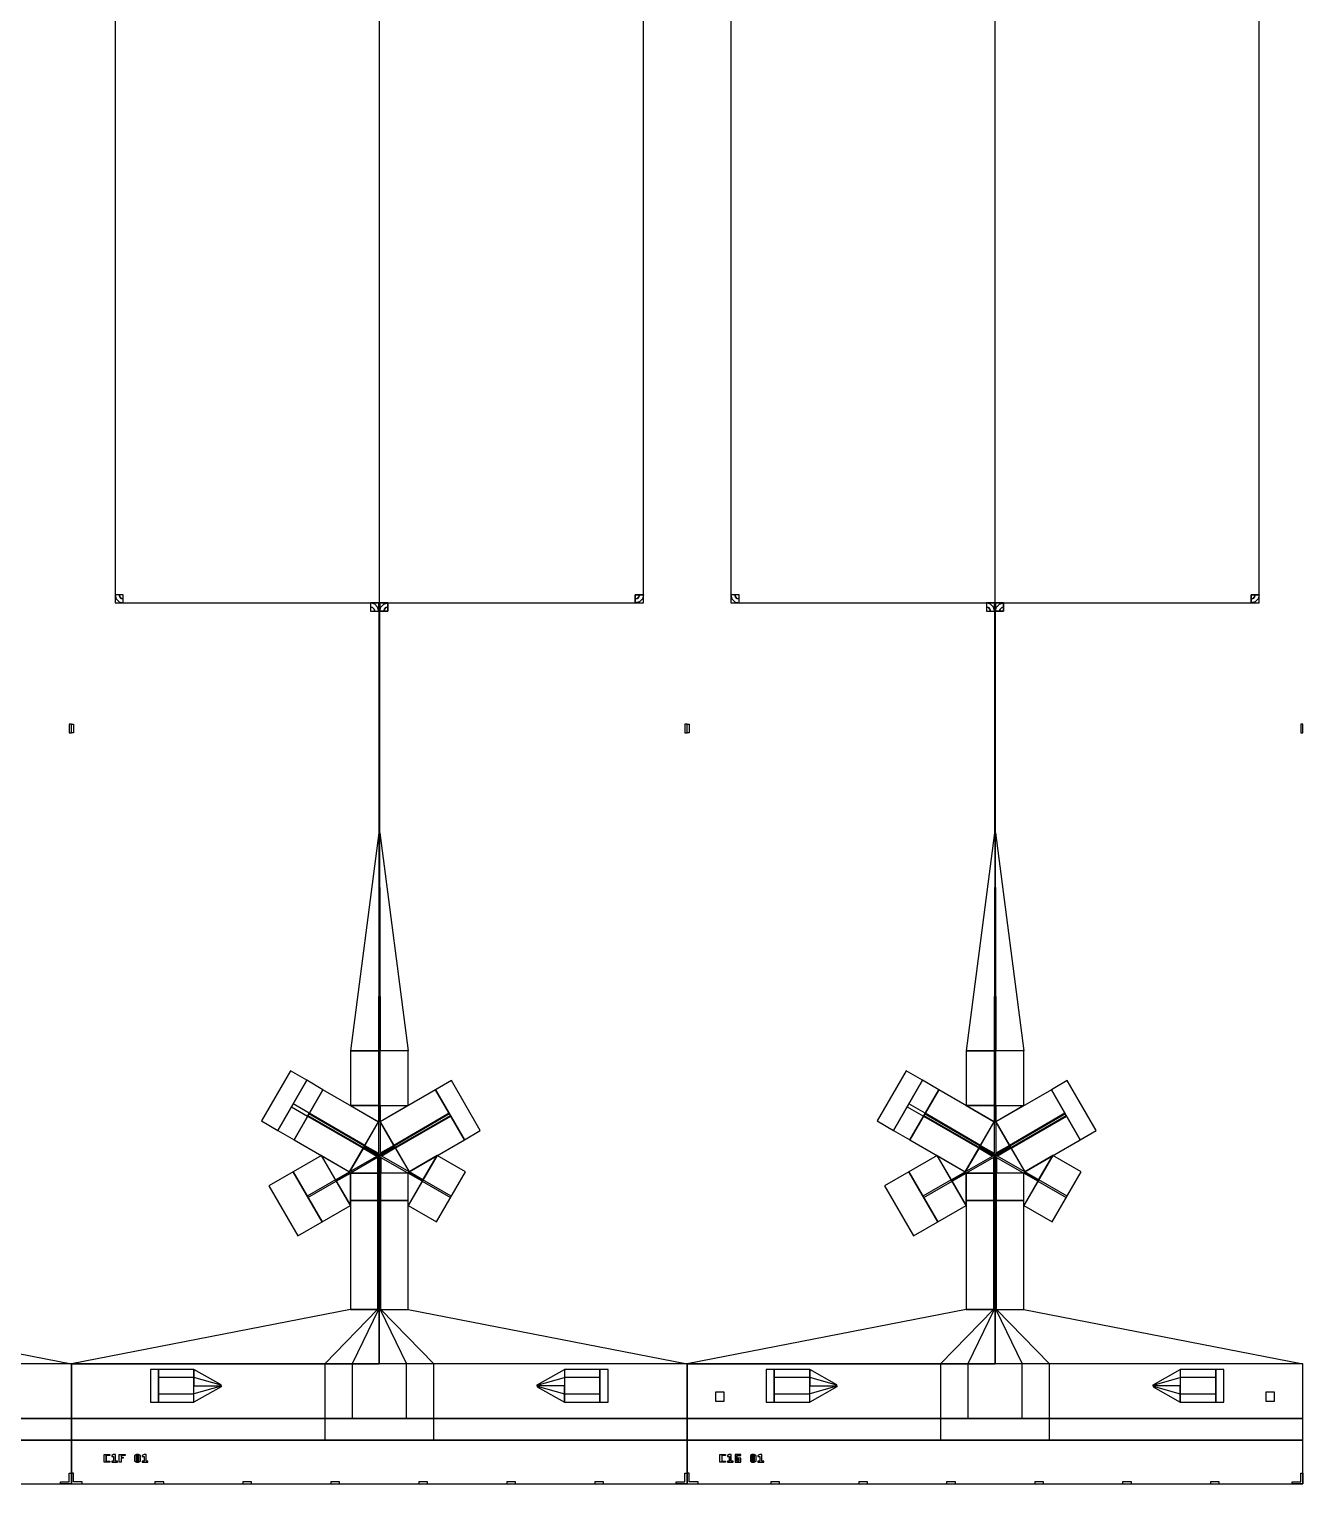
# Model space of a CAD drawing. Extents: x -50899 to 50899, y -48295 to 50898.
# Drawn here: x -8863 to 2825, y -24250 to -10906 of the extents above; entities that cross this region are included whole.
import ezdxf

# ---------------------------------------------------------------- set-up
doc = ezdxf.new("R2010")
doc.units = 0
doc.layers.add('GAP', color=1, linetype='continuous')
doc.layers.add('PIN', color=3, linetype='continuous')

# ---------------------------------------------------------------- blocks, each defined once
blk = doc.blocks.new('C1E')
at = {"layer": 'GAP'}
for points in [[(5550, 6789), (5550, 6869), (5530, 6869), (5530, 6789), (5550, 6789)], [(5550, -100), (5450, -100), (5450, -80), (5530, -80), (5530, 0), (5550, 0), (5550, -100)]]:
    blk.add_lwpolyline(points, dxfattribs=at)
blk = doc.blocks.new('C1EGAP')
for points in [[(2725, 1000), (2725, 1500), (2990, 1500), (5550, 1000), (2725, 1000)], [(5550, 500), (5550, 1000), (-100, 1000), (-100, 500), (5550, 500)], [(5550, 300), (5550, 500), (-100, 500), (-100, 300), (5550, 300)], [(5550, -100), (5550, 300), (-100, 300), (-100, -100), (5550, -100)]]:
    blk.add_lwpolyline(points)
blk = doc.blocks.new('C1F')
at = {"layer": 'GAP'}
for points in [[(-100, 6789), (-100, 6869), (-80, 6869), (-80, 6789), (-100, 6789)], [(5550, 6789), (5550, 6869), (5530, 6869), (5530, 6789), (5550, 6789)], [(-100, -100), (0, -100), (0, -80), (-80, -80), (-80, 0), (-100, 0), (-100, -100)], [(5550, -100), (5450, -100), (5450, -80), (5530, -80), (5530, 0), (5550, 0), (5550, -100)], [(667, -100), (747, -100), (747, -80), (667, -80), (667, -100)], [(1474, -100), (1554, -100), (1554, -80), (1474, -80), (1474, -100)], [(2281, -100), (2361, -100), (2361, -80), (2281, -80), (2281, -100)], [(3089, -100), (3169, -100), (3169, -80), (3089, -80), (3089, -100)], [(3896, -100), (3976, -100), (3976, -80), (3896, -80), (3896, -100)], [(4703, -100), (4783, -100), (4783, -80), (4703, -80), (4703, -100)]]:
    blk.add_lwpolyline(points, dxfattribs=at)
blk = doc.blocks.new('C1FGAP')
for points in [[(5149, 7981), (5149, 14081), (301, 14081), (301, 7981), (5149, 7981)], [(376, 7981), (376, 8056), (301, 8056), (301, 7981), (376, 7981)], [(301, 8056), (311, 8018), (338, 7991), (376, 7981), (376, 8018), (357, 8023), (344, 8037), (338, 8056), (301, 8056)], [(338, 8056), (344, 8037), (357, 8023), (376, 8018), (376, 8056), (376, 8056), (376, 8056), (376, 8056), (338, 8056)], [(5149, 7981), (5149, 8056), (5074, 8056), (5074, 7981), (5149, 7981)], [(5149, 8056), (5139, 8018), (5112, 7991), (5074, 7981), (5074, 8018), (5093, 8023), (5106, 8037), (5112, 8056), (5149, 8056)], [(5112, 8056), (5106, 8037), (5093, 8023), (5074, 8018), (5074, 8056), (5074, 8056), (5074, 8056), (5074, 8056), (5112, 8056)], [(2646, 7981), (2646, 7906), (2720, 7906), (2720, 7981), (2646, 7981)], [(2720, 7906), (2710, 7943), (2683, 7971), (2646, 7981), (2646, 7943), (2664, 7938), (2678, 7924), (2683, 7906), (2720, 7906)], [(2683, 7906), (2678, 7924), (2664, 7938), (2646, 7943), (2646, 7906), (2646, 7906), (2646, 7906), (2646, 7906), (2683, 7906)], [(2730, 5871), (2730, 7981), (2720, 7981), (2720, 5871), (2730, 5871)], [(2730, 7981), (2730, 7906), (2804, 7906), (2804, 7981), (2730, 7981)], [(2730, 7906), (2740, 7943), (2767, 7971), (2804, 7981), (2804, 7943), (2786, 7938), (2772, 7924), (2767, 7906), (2730, 7906)], [(2767, 7906), (2772, 7924), (2786, 7938), (2804, 7943), (2804, 7906), (2804, 7906), (2804, 7906), (2804, 7906), (2767, 7906)], [(2725, 3871), (2725, 5871), (2720, 5871), (2460, 3871), (2725, 3871)], [(2725, 3871), (2725, 5871), (2730, 5871), (2990, 3871), (2725, 3871)], [(2990, 3371), (2990, 3871), (2460, 3871), (2460, 3371), (2990, 3371)], [(2059, 3602), (1910, 3688), (1645, 3229), (1794, 3143), (2059, 3602)], [(2208, 3516), (2059, 3602), (1794, 3143), (1943, 3057), (2208, 3516)], [(2718, 3222), (2208, 3516), (1943, 3057), (2452, 2763), (2718, 3222)], [(2998, 2763), (3507, 3057), (3242, 3516), (2732, 3222), (2998, 2763)], [(3507, 3057), (3652, 3141), (3387, 3600), (3242, 3516), (3507, 3057)], [(2725, 3222), (2725, 3371), (2460, 3371), (2718, 3222), (2725, 3222)], [(2725, 3222), (2725, 3371), (2990, 3371), (2732, 3222), (2725, 3222)], [(2589, 2999), (2079, 3293), (2071, 3280), (2581, 2986), (2589, 2999)], [(2710, 2920), (2585, 2992), (2718, 3222), (2718, 2933), (2710, 2920)], [(2740, 2920), (2865, 2992), (2732, 3222), (2732, 2933), (2740, 2920)], [(2869, 2986), (3379, 3280), (3371, 3293), (2861, 2999), (2869, 2986)], [(2710, 2920), (2585, 2992), (2452, 2763), (2702, 2907), (2710, 2920)], [(2710, 2920), (2585, 2992), (2581, 2986), (2706, 2914), (2710, 2920)], [(2710, 2920), (2585, 2992), (2589, 2999), (2714, 2927), (2710, 2920)], [(2740, 2920), (2865, 2992), (2861, 2999), (2736, 2927), (2740, 2920)], [(2740, 2920), (2865, 2992), (2869, 2986), (2744, 2914), (2740, 2920)], [(2740, 2920), (2865, 2992), (2998, 2763), (2748, 2907), (2740, 2920)], [(2195, 2912), (1935, 2762), (2200, 2303), (2460, 2453), (2195, 2912)], [(2456, 2756), (2328, 2682), (2195, 2912), (2452, 2763), (2456, 2756)], [(2725, 2750), (2725, 2894), (2710, 2894), (2460, 2750), (2725, 2750)], [(2725, 2920), (2714, 2927), (2706, 2914), (2718, 2907), (2725, 2920)], [(2725, 2907), (2725, 2920), (2725, 2920), (2718, 2907), (2725, 2907)], [(2732, 2894), (2732, 2907), (2718, 2907), (2718, 2894), (2732, 2894)], [(2725, 2750), (2725, 2894), (2718, 2894), (2718, 2750), (2725, 2750)], [(2732, 2907), (2744, 2914), (2736, 2927), (2725, 2920), (2732, 2907)], [(2725, 2907), (2725, 2920), (2725, 2920), (2732, 2907), (2725, 2907)], [(2725, 2750), (2725, 2894), (2732, 2894), (2732, 2750), (2725, 2750)], [(2725, 2750), (2725, 2894), (2740, 2894), (2990, 2750), (2725, 2750)], [(2990, 2453), (3250, 2303), (3515, 2762), (3255, 2912), (2990, 2453)], [(2994, 2756), (3122, 2682), (3255, 2912), (2998, 2763), (2994, 2756)], [(1935, 2762), (1712, 2633), (1977, 2174), (2200, 2303), (1935, 2762)], [(2456, 2756), (2328, 2682), (2460, 2453), (2460, 2750), (2456, 2756)], [(2990, 2500), (2990, 2750), (2460, 2750), (2460, 2500), (2990, 2500)], [(2732, 2500), (2732, 2750), (2718, 2750), (2718, 2500), (2732, 2500)], [(2994, 2756), (3122, 2682), (2990, 2453), (2990, 2750), (2994, 2756)], [(2990, 1500), (2990, 2500), (2460, 2500), (2460, 1500), (2990, 1500)], [(2732, 1500), (2732, 2500), (2718, 2500), (2718, 1500), (2732, 1500)], [(2725, 1000), (2725, 1500), (2460, 1500), (-100, 1000), (2725, 1000)], [(2725, 1000), (2725, 1500), (2718, 1500), (2475, 1000), (2725, 1000)], [(2725, 1000), (2725, 1500), (2732, 1500), (2975, 1000), (2725, 1000)], [(2725, 1000), (2725, 1500), (2990, 1500), (5550, 1000), (2725, 1000)], [(5550, 500), (5550, 1000), (-100, 1000), (-100, 500), (5550, 500)], [(625, 650), (700, 650), (700, 950), (625, 950), (625, 650)], [(625, 650), (700, 650), (700, 950), (625, 950), (625, 650)], [(700, 650), (1025, 650), (1025, 950), (700, 950), (700, 650)], [(700, 650), (1025, 650), (1025, 950), (700, 950), (700, 650)], [(1025, 800), (1275, 800), (1275, 810), (1025, 950), (1025, 800)], [(1025, 800), (1275, 800), (1275, 810), (1025, 950), (1025, 800)], [(2975, 500), (2975, 1000), (2475, 1000), (2475, 500), (2975, 500)], [(4425, 800), (4175, 800), (4175, 810), (4425, 950), (4425, 800)], [(4425, 800), (4175, 800), (4175, 810), (4425, 950), (4425, 800)], [(4750, 950), (4425, 950), (4425, 650), (4750, 650), (4750, 950)], [(4750, 950), (4425, 950), (4425, 650), (4750, 650), (4750, 950)], [(4825, 950), (4750, 950), (4750, 650), (4825, 650), (4825, 950)], [(4825, 950), (4750, 950), (4750, 650), (4825, 650), (4825, 950)], [(1025, 800), (1275, 800), (1275, 790), (1025, 650), (1025, 800)], [(1025, 800), (1275, 800), (1275, 790), (1025, 650), (1025, 800)], [(4425, 800), (4175, 800), (4175, 790), (4425, 650), (4425, 800)], [(4425, 800), (4175, 800), (4175, 790), (4425, 650), (4425, 800)], [(5550, 300), (5550, 500), (-100, 500), (-100, 300), (5550, 300)], [(5550, -100), (5550, 300), (-100, 300), (-100, -100), (5550, -100)]]:
    blk.add_lwpolyline(points)
at = {"layer": 'GAP'}
for points in [[(200, 100), (200, 170), (252, 170), (252, 161), (218, 161), (218, 109), (252, 109), (252, 100), (200, 100), (200, 100)], [(270, 100), (322, 100), (322, 109), (305, 109), (305, 170), (288, 170), (270, 161), (270, 152), (288, 152), (288, 109), (270, 109), (270, 100), (270, 100)], [(340, 100), (340, 170), (392, 170), (392, 161), (358, 161), (358, 144), (375, 144), (375, 135), (358, 135), (358, 100), (340, 100), (340, 100)]]:
    blk.add_lwpolyline(points, dxfattribs=at)
blk = doc.blocks.new('C1FPIN')
for points in [[(2726, 7981), (2726, 14081), (2724, 14081), (2724, 7981), (2726, 7981)], [(338, 8056), (344, 8037), (357, 8023), (376, 8018), (376, 8018), (357, 8023), (344, 8037), (338, 8056), (338, 8056)], [(338, 8056), (344, 8037), (357, 8023), (376, 8018), (376, 8018), (357, 8023), (344, 8037), (338, 8056), (338, 8056)], [(5112, 8056), (5106, 8037), (5093, 8023), (5074, 8018), (5074, 8018), (5093, 8023), (5106, 8037), (5112, 8056), (5112, 8056)], [(5112, 8056), (5106, 8037), (5093, 8023), (5074, 8018), (5074, 8018), (5093, 8023), (5106, 8037), (5112, 8056), (5112, 8056)], [(2683, 7906), (2678, 7924), (2664, 7938), (2646, 7943), (2646, 7943), (2664, 7938), (2678, 7924), (2683, 7906), (2683, 7906)], [(2683, 7906), (2678, 7924), (2664, 7938), (2646, 7943), (2646, 7943), (2664, 7938), (2678, 7924), (2683, 7906), (2683, 7906)], [(2726, 5871), (2726, 7981), (2724, 7981), (2724, 5871), (2726, 5871)], [(2767, 7906), (2772, 7924), (2786, 7938), (2804, 7943), (2804, 7943), (2786, 7938), (2772, 7924), (2767, 7906), (2767, 7906)], [(2767, 7906), (2772, 7924), (2786, 7938), (2804, 7943), (2804, 7943), (2786, 7938), (2772, 7924), (2767, 7906), (2767, 7906)], [(2725, 3871), (2725, 5871), (2724, 5871), (2718, 3871), (2725, 3871)], [(2725, 3871), (2725, 5871), (2726, 5871), (2732, 3871), (2725, 3871)], [(2732, 3371), (2732, 3871), (2718, 3871), (2718, 3371), (2732, 3371)], [(2083, 3300), (1934, 3386), (1919, 3360), (2068, 3274), (2083, 3300)], [(2725, 3222), (2725, 3371), (2718, 3371), (2718, 3222), (2725, 3222)], [(2725, 3222), (2725, 3371), (2732, 3371), (2732, 3222), (2725, 3222)], [(2592, 3005), (2083, 3300), (2068, 3274), (2578, 2979), (2592, 3005)], [(2872, 2979), (3382, 3274), (3367, 3300), (2858, 3005), (2872, 2979)], [(2710, 2920), (2585, 2992), (2578, 2979), (2702, 2907), (2710, 2920)], [(2710, 2920), (2585, 2992), (2592, 3005), (2718, 2933), (2710, 2920)], [(2710, 2920), (2585, 2992), (2585, 2992), (2710, 2920), (2710, 2920)], [(2710, 2920), (2585, 2992), (2585, 2992), (2710, 2920), (2710, 2920)], [(2740, 2920), (2865, 2992), (2858, 3005), (2732, 2933), (2740, 2920)], [(2740, 2920), (2865, 2992), (2865, 2992), (2740, 2920), (2740, 2920)], [(2740, 2920), (2865, 2992), (2865, 2992), (2740, 2920), (2740, 2920)], [(2740, 2920), (2865, 2992), (2872, 2979), (2748, 2907), (2740, 2920)], [(2725, 2750), (2725, 2894), (2710, 2894), (2710, 2750), (2725, 2750)], [(2725, 2907), (2725, 2920), (2725, 2920), (2725, 2907), (2725, 2907)], [(2725, 2907), (2725, 2920), (2725, 2920), (2725, 2907), (2725, 2907)], [(2725, 2750), (2725, 2894), (2725, 2894), (2725, 2750), (2725, 2750)], [(2725, 2750), (2725, 2894), (2725, 2894), (2725, 2750), (2725, 2750)], [(2725, 2750), (2725, 2894), (2740, 2894), (2740, 2750), (2725, 2750)], [(2324, 2689), (2064, 2539), (2071, 2526), (2331, 2676), (2324, 2689)], [(2456, 2756), (2328, 2682), (2324, 2689), (2452, 2763), (2456, 2756)], [(2456, 2756), (2328, 2682), (2331, 2676), (2460, 2750), (2456, 2756)], [(2740, 2500), (2740, 2750), (2710, 2750), (2710, 2500), (2740, 2500)], [(2994, 2756), (3122, 2682), (3119, 2676), (2990, 2750), (2994, 2756)], [(2994, 2756), (3122, 2682), (3126, 2689), (2998, 2763), (2994, 2756)], [(3119, 2676), (3379, 2526), (3386, 2539), (3126, 2689), (3119, 2676)], [(2740, 1500), (2740, 2500), (2710, 2500), (2710, 1500), (2740, 1500)], [(2725, 1000), (2725, 1500), (2710, 1500), (2225, 1000), (2725, 1000)], [(2725, 1000), (2725, 1500), (2725, 1500), (2725, 1000), (2725, 1000)], [(2725, 1000), (2725, 1500), (2725, 1500), (2725, 1000), (2725, 1000)], [(2725, 1000), (2725, 1500), (2740, 1500), (3225, 1000), (2725, 1000)], [(3225, 500), (3225, 1000), (2225, 1000), (2225, 500), (3225, 500)], [(700, 725), (1025, 725), (1025, 875), (700, 875), (700, 725)], [(700, 725), (1025, 725), (1025, 875), (700, 875), (700, 725)], [(1025, 800), (1275, 800), (1275, 805), (1025, 875), (1025, 800)], [(1025, 800), (1275, 800), (1275, 805), (1025, 875), (1025, 800)], [(4425, 800), (4175, 800), (4175, 805), (4425, 875), (4425, 800)], [(4425, 800), (4175, 800), (4175, 805), (4425, 875), (4425, 800)], [(4750, 875), (4425, 875), (4425, 725), (4750, 725), (4750, 875)], [(4750, 875), (4425, 875), (4425, 725), (4750, 725), (4750, 875)], [(1025, 800), (1275, 800), (1275, 795), (1025, 725), (1025, 800)], [(1025, 800), (1275, 800), (1275, 795), (1025, 725), (1025, 800)], [(4425, 800), (4175, 800), (4175, 795), (4425, 725), (4425, 800)], [(4425, 800), (4175, 800), (4175, 795), (4425, 725), (4425, 800)], [(3225, 300), (3225, 500), (2225, 500), (2225, 300), (3225, 300)]]:
    blk.add_lwpolyline(points)
blk = doc.blocks.new('C1G')
at = {"layer": 'GAP'}
for points in [[(-100, 6789), (-100, 6869), (-80, 6869), (-80, 6789), (-100, 6789)], [(5550, 6789), (5550, 6869), (5530, 6869), (5530, 6789), (5550, 6789)], [(-100, -100), (0, -100), (0, -80), (-80, -80), (-80, 0), (-100, 0), (-100, -100)], [(5550, -100), (5450, -100), (5450, -80), (5530, -80), (5530, 0), (5550, 0), (5550, -100)], [(667, -100), (747, -100), (747, -80), (667, -80), (667, -100)], [(1474, -100), (1554, -100), (1554, -80), (1474, -80), (1474, -100)], [(2281, -100), (2361, -100), (2361, -80), (2281, -80), (2281, -100)], [(3089, -100), (3169, -100), (3169, -80), (3089, -80), (3089, -100)], [(3896, -100), (3976, -100), (3976, -80), (3896, -80), (3896, -100)], [(4703, -100), (4783, -100), (4783, -80), (4703, -80), (4703, -100)]]:
    blk.add_lwpolyline(points, dxfattribs=at)
blk = doc.blocks.new('C1GGAP')
for points in [[(5149, 7981), (5149, 14081), (301, 14081), (301, 7981), (5149, 7981)], [(376, 7981), (376, 8056), (301, 8056), (301, 7981), (376, 7981)], [(301, 8056), (311, 8018), (338, 7991), (376, 7981), (376, 8018), (357, 8023), (344, 8037), (338, 8056), (301, 8056)], [(338, 8056), (344, 8037), (357, 8023), (376, 8018), (376, 8056), (376, 8056), (376, 8056), (376, 8056), (338, 8056)], [(5149, 7981), (5149, 8056), (5074, 8056), (5074, 7981), (5149, 7981)], [(5149, 8056), (5139, 8018), (5112, 7991), (5074, 7981), (5074, 8018), (5093, 8023), (5106, 8037), (5112, 8056), (5149, 8056)], [(5112, 8056), (5106, 8037), (5093, 8023), (5074, 8018), (5074, 8056), (5074, 8056), (5074, 8056), (5074, 8056), (5112, 8056)], [(2646, 7981), (2646, 7906), (2720, 7906), (2720, 7981), (2646, 7981)], [(2720, 7906), (2710, 7943), (2683, 7971), (2646, 7981), (2646, 7943), (2664, 7938), (2678, 7924), (2683, 7906), (2720, 7906)], [(2683, 7906), (2678, 7924), (2664, 7938), (2646, 7943), (2646, 7906), (2646, 7906), (2646, 7906), (2646, 7906), (2683, 7906)], [(2730, 5871), (2730, 7981), (2720, 7981), (2720, 5871), (2730, 5871)], [(2730, 7981), (2730, 7906), (2804, 7906), (2804, 7981), (2730, 7981)], [(2730, 7906), (2740, 7943), (2767, 7971), (2804, 7981), (2804, 7943), (2786, 7938), (2772, 7924), (2767, 7906), (2730, 7906)], [(2767, 7906), (2772, 7924), (2786, 7938), (2804, 7943), (2804, 7906), (2804, 7906), (2804, 7906), (2804, 7906), (2767, 7906)], [(2725, 3871), (2725, 5871), (2720, 5871), (2460, 3871), (2725, 3871)], [(2725, 3871), (2725, 5871), (2730, 5871), (2990, 3871), (2725, 3871)], [(2990, 3371), (2990, 3871), (2460, 3871), (2460, 3371), (2990, 3371)], [(2059, 3602), (1910, 3688), (1645, 3229), (1794, 3143), (2059, 3602)], [(2208, 3516), (2059, 3602), (1794, 3143), (1943, 3057), (2208, 3516)], [(2718, 3222), (2208, 3516), (1943, 3057), (2452, 2763), (2718, 3222)], [(2998, 2763), (3507, 3057), (3242, 3516), (2732, 3222), (2998, 2763)], [(3507, 3057), (3652, 3141), (3387, 3600), (3242, 3516), (3507, 3057)], [(2725, 3222), (2725, 3371), (2460, 3371), (2718, 3222), (2725, 3222)], [(2725, 3222), (2725, 3371), (2990, 3371), (2732, 3222), (2725, 3222)], [(2589, 2999), (2079, 3293), (2071, 3280), (2581, 2986), (2589, 2999)], [(2710, 2920), (2585, 2992), (2718, 3222), (2718, 2933), (2710, 2920)], [(2740, 2920), (2865, 2992), (2732, 3222), (2732, 2933), (2740, 2920)], [(2869, 2986), (3379, 3280), (3371, 3293), (2861, 2999), (2869, 2986)], [(2710, 2920), (2585, 2992), (2452, 2763), (2702, 2907), (2710, 2920)], [(2710, 2920), (2585, 2992), (2581, 2986), (2706, 2914), (2710, 2920)], [(2710, 2920), (2585, 2992), (2589, 2999), (2714, 2927), (2710, 2920)], [(2740, 2920), (2865, 2992), (2861, 2999), (2736, 2927), (2740, 2920)], [(2740, 2920), (2865, 2992), (2869, 2986), (2744, 2914), (2740, 2920)], [(2740, 2920), (2865, 2992), (2998, 2763), (2748, 2907), (2740, 2920)], [(2195, 2912), (1935, 2762), (2200, 2303), (2460, 2453), (2195, 2912)], [(2456, 2756), (2328, 2682), (2195, 2912), (2452, 2763), (2456, 2756)], [(2725, 2750), (2725, 2894), (2710, 2894), (2460, 2750), (2725, 2750)], [(2725, 2920), (2714, 2927), (2706, 2914), (2718, 2907), (2725, 2920)], [(2725, 2907), (2725, 2920), (2725, 2920), (2718, 2907), (2725, 2907)], [(2732, 2894), (2732, 2907), (2718, 2907), (2718, 2894), (2732, 2894)], [(2725, 2750), (2725, 2894), (2718, 2894), (2718, 2750), (2725, 2750)], [(2732, 2907), (2744, 2914), (2736, 2927), (2725, 2920), (2732, 2907)], [(2725, 2907), (2725, 2920), (2725, 2920), (2732, 2907), (2725, 2907)], [(2725, 2750), (2725, 2894), (2732, 2894), (2732, 2750), (2725, 2750)], [(2725, 2750), (2725, 2894), (2740, 2894), (2990, 2750), (2725, 2750)], [(2990, 2453), (3250, 2303), (3515, 2762), (3255, 2912), (2990, 2453)], [(2994, 2756), (3122, 2682), (3255, 2912), (2998, 2763), (2994, 2756)], [(1935, 2762), (1712, 2633), (1977, 2174), (2200, 2303), (1935, 2762)], [(2456, 2756), (2328, 2682), (2460, 2453), (2460, 2750), (2456, 2756)], [(2990, 2500), (2990, 2750), (2460, 2750), (2460, 2500), (2990, 2500)], [(2732, 2500), (2732, 2750), (2718, 2750), (2718, 2500), (2732, 2500)], [(2994, 2756), (3122, 2682), (2990, 2453), (2990, 2750), (2994, 2756)], [(2990, 1500), (2990, 2500), (2460, 2500), (2460, 1500), (2990, 1500)], [(2732, 1500), (2732, 2500), (2718, 2500), (2718, 1500), (2732, 1500)], [(2725, 1000), (2725, 1500), (2460, 1500), (-100, 1000), (2725, 1000)], [(2725, 1000), (2725, 1500), (2718, 1500), (2475, 1000), (2725, 1000)], [(2725, 1000), (2725, 1500), (2732, 1500), (2975, 1000), (2725, 1000)], [(2725, 1000), (2725, 1500), (2990, 1500), (5550, 1000), (2725, 1000)], [(5550, 500), (5550, 1000), (-100, 1000), (-100, 500), (5550, 500)], [(625, 650), (700, 650), (700, 950), (625, 950), (625, 650)], [(625, 650), (700, 650), (700, 950), (625, 950), (625, 650)], [(700, 650), (1025, 650), (1025, 950), (700, 950), (700, 650)], [(700, 650), (1025, 650), (1025, 950), (700, 950), (700, 650)], [(1025, 800), (1275, 800), (1275, 810), (1025, 950), (1025, 800)], [(1025, 800), (1275, 800), (1275, 810), (1025, 950), (1025, 800)], [(2975, 500), (2975, 1000), (2475, 1000), (2475, 500), (2975, 500)], [(4425, 800), (4175, 800), (4175, 810), (4425, 950), (4425, 800)], [(4425, 800), (4175, 800), (4175, 810), (4425, 950), (4425, 800)], [(4750, 950), (4425, 950), (4425, 650), (4750, 650), (4750, 950)], [(4750, 950), (4425, 950), (4425, 650), (4750, 650), (4750, 950)], [(4825, 950), (4750, 950), (4750, 650), (4825, 650), (4825, 950)], [(4825, 950), (4750, 950), (4750, 650), (4825, 650), (4825, 950)], [(160, 740), (160, 660), (240, 660), (240, 740), (160, 740)], [(1025, 800), (1275, 800), (1275, 790), (1025, 650), (1025, 800)], [(1025, 800), (1275, 800), (1275, 790), (1025, 650), (1025, 800)], [(4425, 800), (4175, 800), (4175, 790), (4425, 650), (4425, 800)], [(4425, 800), (4175, 800), (4175, 790), (4425, 650), (4425, 800)], [(5210, 740), (5210, 660), (5290, 660), (5290, 740), (5210, 740)], [(5550, 300), (5550, 500), (-100, 500), (-100, 300), (5550, 300)], [(5550, -100), (5550, 300), (-100, 300), (-100, -100), (5550, -100)]]:
    blk.add_lwpolyline(points)
at = {"layer": 'GAP'}
for points in [[(200, 100), (200, 170), (252, 170), (252, 161), (218, 161), (218, 109), (252, 109), (252, 100), (200, 100), (200, 100)], [(270, 100), (322, 100), (322, 109), (305, 109), (305, 170), (288, 170), (270, 161), (270, 152), (288, 152), (288, 109), (270, 109), (270, 100), (270, 100)], [(340, 100), (392, 100), (392, 135), (366, 135), (366, 126), (375, 126), (375, 109), (358, 109), (358, 161), (392, 161), (392, 170), (340, 170), (340, 100), (340, 100)]]:
    blk.add_lwpolyline(points, dxfattribs=at)
blk = doc.blocks.new('C1GPIN')
for points in [[(2726, 7981), (2726, 14081), (2724, 14081), (2724, 7981), (2726, 7981)], [(338, 8056), (344, 8037), (357, 8023), (376, 8018), (376, 8018), (357, 8023), (344, 8037), (338, 8056), (338, 8056)], [(338, 8056), (344, 8037), (357, 8023), (376, 8018), (376, 8018), (357, 8023), (344, 8037), (338, 8056), (338, 8056)], [(5112, 8056), (5106, 8037), (5093, 8023), (5074, 8018), (5074, 8018), (5093, 8023), (5106, 8037), (5112, 8056), (5112, 8056)], [(5112, 8056), (5106, 8037), (5093, 8023), (5074, 8018), (5074, 8018), (5093, 8023), (5106, 8037), (5112, 8056), (5112, 8056)], [(2683, 7906), (2678, 7924), (2664, 7938), (2646, 7943), (2646, 7943), (2664, 7938), (2678, 7924), (2683, 7906), (2683, 7906)], [(2683, 7906), (2678, 7924), (2664, 7938), (2646, 7943), (2646, 7943), (2664, 7938), (2678, 7924), (2683, 7906), (2683, 7906)], [(2726, 5871), (2726, 7981), (2724, 7981), (2724, 5871), (2726, 5871)], [(2767, 7906), (2772, 7924), (2786, 7938), (2804, 7943), (2804, 7943), (2786, 7938), (2772, 7924), (2767, 7906), (2767, 7906)], [(2767, 7906), (2772, 7924), (2786, 7938), (2804, 7943), (2804, 7943), (2786, 7938), (2772, 7924), (2767, 7906), (2767, 7906)], [(2725, 3871), (2725, 5871), (2724, 5871), (2718, 3871), (2725, 3871)], [(2725, 3871), (2725, 5871), (2726, 5871), (2732, 3871), (2725, 3871)], [(2732, 3371), (2732, 3871), (2718, 3871), (2718, 3371), (2732, 3371)], [(2083, 3300), (1934, 3386), (1919, 3360), (2068, 3274), (2083, 3300)], [(2725, 3222), (2725, 3371), (2718, 3371), (2718, 3222), (2725, 3222)], [(2725, 3222), (2725, 3371), (2732, 3371), (2732, 3222), (2725, 3222)], [(2592, 3005), (2083, 3300), (2068, 3274), (2578, 2979), (2592, 3005)], [(2872, 2979), (3382, 3274), (3367, 3300), (2858, 3005), (2872, 2979)], [(2710, 2920), (2585, 2992), (2578, 2979), (2702, 2907), (2710, 2920)], [(2710, 2920), (2585, 2992), (2592, 3005), (2718, 2933), (2710, 2920)], [(2710, 2920), (2585, 2992), (2585, 2992), (2710, 2920), (2710, 2920)], [(2710, 2920), (2585, 2992), (2585, 2992), (2710, 2920), (2710, 2920)], [(2740, 2920), (2865, 2992), (2858, 3005), (2732, 2933), (2740, 2920)], [(2740, 2920), (2865, 2992), (2865, 2992), (2740, 2920), (2740, 2920)], [(2740, 2920), (2865, 2992), (2865, 2992), (2740, 2920), (2740, 2920)], [(2740, 2920), (2865, 2992), (2872, 2979), (2748, 2907), (2740, 2920)], [(2725, 2750), (2725, 2894), (2710, 2894), (2710, 2750), (2725, 2750)], [(2725, 2907), (2725, 2920), (2725, 2920), (2725, 2907), (2725, 2907)], [(2725, 2907), (2725, 2920), (2725, 2920), (2725, 2907), (2725, 2907)], [(2725, 2750), (2725, 2894), (2725, 2894), (2725, 2750), (2725, 2750)], [(2725, 2750), (2725, 2894), (2725, 2894), (2725, 2750), (2725, 2750)], [(2725, 2750), (2725, 2894), (2740, 2894), (2740, 2750), (2725, 2750)], [(2324, 2689), (2064, 2539), (2071, 2526), (2331, 2676), (2324, 2689)], [(2456, 2756), (2328, 2682), (2324, 2689), (2452, 2763), (2456, 2756)], [(2456, 2756), (2328, 2682), (2331, 2676), (2460, 2750), (2456, 2756)], [(2740, 2500), (2740, 2750), (2710, 2750), (2710, 2500), (2740, 2500)], [(2994, 2756), (3122, 2682), (3119, 2676), (2990, 2750), (2994, 2756)], [(2994, 2756), (3122, 2682), (3126, 2689), (2998, 2763), (2994, 2756)], [(3119, 2676), (3379, 2526), (3386, 2539), (3126, 2689), (3119, 2676)], [(2740, 1500), (2740, 2500), (2710, 2500), (2710, 1500), (2740, 1500)], [(2725, 1000), (2725, 1500), (2710, 1500), (2225, 1000), (2725, 1000)], [(2725, 1000), (2725, 1500), (2725, 1500), (2725, 1000), (2725, 1000)], [(2725, 1000), (2725, 1500), (2725, 1500), (2725, 1000), (2725, 1000)], [(2725, 1000), (2725, 1500), (2740, 1500), (3225, 1000), (2725, 1000)], [(3225, 500), (3225, 1000), (2225, 1000), (2225, 500), (3225, 500)], [(700, 725), (1025, 725), (1025, 875), (700, 875), (700, 725)], [(700, 725), (1025, 725), (1025, 875), (700, 875), (700, 725)], [(1025, 800), (1275, 800), (1275, 805), (1025, 875), (1025, 800)], [(1025, 800), (1275, 800), (1275, 805), (1025, 875), (1025, 800)], [(4425, 800), (4175, 800), (4175, 805), (4425, 875), (4425, 800)], [(4425, 800), (4175, 800), (4175, 805), (4425, 875), (4425, 800)], [(4750, 875), (4425, 875), (4425, 725), (4750, 725), (4750, 875)], [(4750, 875), (4425, 875), (4425, 725), (4750, 725), (4750, 875)], [(1025, 800), (1275, 800), (1275, 795), (1025, 725), (1025, 800)], [(1025, 800), (1275, 800), (1275, 795), (1025, 725), (1025, 800)], [(4425, 800), (4175, 800), (4175, 795), (4425, 725), (4425, 800)], [(4425, 800), (4175, 800), (4175, 795), (4425, 725), (4425, 800)], [(3225, 300), (3225, 500), (2225, 500), (2225, 300), (3225, 300)]]:
    blk.add_lwpolyline(points)

msp = doc.modelspace()

# ---------------------------------------------------------------- linework, layer by layer
at = {"layer": 'GAP'}
for points in [[(-8175, -24050), (-8175, -23980), (-8122, -23980), (-8122, -23989), (-8158, -23989), (-8158, -24041), (-8122, -24041), (-8122, -24050), (-8175, -24050), (-8175, -24050)], [(-8105, -24050), (-8052, -24050), (-8052, -24041), (-8070, -24041), (-8070, -23980), (-8088, -23980), (-8105, -23989), (-8105, -23998), (-8088, -23998), (-8088, -24041), (-8105, -24041), (-8105, -24050), (-8105, -24050)], [(-8035, -24050), (-8035, -23980), (-7982, -23980), (-7982, -23989), (-8018, -23989), (-8018, -24006), (-8000, -24006), (-8000, -24015), (-8018, -24015), (-8018, -24050), (-8035, -24050), (-8035, -24050)], [(-7895, -24041), (-7878, -24050), (-7878, -23980), (-7895, -23989), (-7895, -24041)], [(-7878, -24050), (-7860, -24050), (-7842, -24041), (-7842, -23989), (-7860, -23980), (-7878, -23980), (-7878, -23989), (-7860, -23989), (-7860, -24041), (-7878, -24041), (-7878, -24050)], [(-7878, -24041), (-7869, -24041), (-7860, -23993), (-7860, -23989), (-7869, -23989), (-7878, -24037), (-7878, -24041)], [(-7825, -24050), (-7772, -24050), (-7772, -24041), (-7790, -24041), (-7790, -23980), (-7808, -23980), (-7825, -23989), (-7825, -23998), (-7808, -23998), (-7808, -24041), (-7825, -24041), (-7825, -24050), (-7825, -24050)], [(-2525, -24050), (-2525, -23980), (-2472, -23980), (-2472, -23989), (-2508, -23989), (-2508, -24041), (-2472, -24041), (-2472, -24050), (-2525, -24050), (-2525, -24050)], [(-2455, -24050), (-2402, -24050), (-2402, -24041), (-2420, -24041), (-2420, -23980), (-2438, -23980), (-2455, -23989), (-2455, -23998), (-2438, -23998), (-2438, -24041), (-2455, -24041), (-2455, -24050), (-2455, -24050)], [(-2385, -24050), (-2332, -24050), (-2332, -24015), (-2359, -24015), (-2359, -24024), (-2350, -24024), (-2350, -24041), (-2368, -24041), (-2368, -23989), (-2332, -23989), (-2332, -23980), (-2385, -23980), (-2385, -24050), (-2385, -24050)], [(-2245, -24041), (-2228, -24050), (-2228, -23980), (-2245, -23989), (-2245, -24041)], [(-2228, -24050), (-2210, -24050), (-2192, -24041), (-2192, -23989), (-2210, -23980), (-2228, -23980), (-2228, -23989), (-2210, -23989), (-2210, -24041), (-2228, -24041), (-2228, -24050)], [(-2228, -24041), (-2219, -24041), (-2210, -23993), (-2210, -23989), (-2219, -23989), (-2228, -24037), (-2228, -24041)], [(-2175, -24050), (-2122, -24050), (-2122, -24041), (-2140, -24041), (-2140, -23980), (-2158, -23980), (-2175, -23989), (-2175, -23998), (-2158, -23998), (-2158, -24041), (-2175, -24041), (-2175, -24050), (-2175, -24050)]]:
    msp.add_lwpolyline(points, dxfattribs=at)

# ---------------------------------------------------------------- block references
for name, p in [('C1E', (-14025, -24150)), ('C1F', (-8375, -24150)), ('C1G', (-2725, -24150))]:
    msp.add_blockref(name, p)
for name, p in [('C1GGAP', (-2725, -24150)), ('C1EGAP', (-14025, -24150)), ('C1FGAP', (-8375, -24150))]:
    msp.add_blockref(name, p, dxfattribs=at)
at = {"layer": 'PIN'}
for name, p in [('C1FPIN', (-8375, -24150)), ('C1GPIN', (-2725, -24150))]:
    msp.add_blockref(name, p, dxfattribs=at)

doc.saveas('drawing.dxf')
